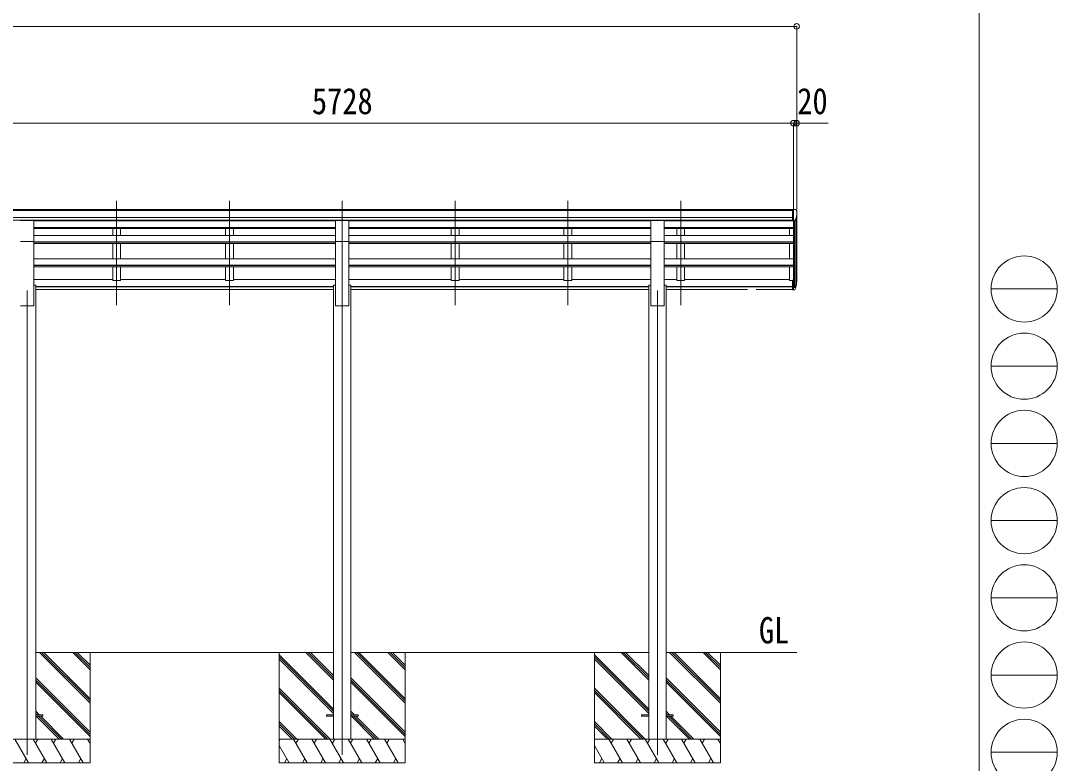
# Model space of a CAD drawing. Units: millimetres at full size, sheet at 1:35. Extents: x -9783 to 9892, y -6828 to 6752.
# Drawn here: x 3313 to 9892, y -4273 to 439 of the extents above; entities that cross this region are included whole.
import ezdxf
from ezdxf.enums import TextEntityAlignment as Align

# ---------------------------------------------------------------- set-up
doc = ezdxf.new("R2010")
doc.units = ezdxf.units.MM
doc.header["$LTSCALE"] = 35
doc.header["$PDMODE"] = 32
doc.header["$PDSIZE"] = 35
for name, color, linetype, lineweight in [('0-0_0', 7, 'Continuous', 9), ('0-1_本体', 4, 'Continuous', 9), ('0-2_部品', 7, 'Continuous', 9), ('0-8_PARTS2', 2, 'Continuous', 9), ('0-A_寸法', 6, 'Continuous', 9), ('F-0_240', 7, 'Continuous', 9)]:
    doc.layers.add(name, color=color, linetype=linetype, lineweight=lineweight)
doc.styles.add('ＭＳ ゴシック', font='')
doc.styles.get('ＭＳ ゴシック').set_extended_font_data('MS Gothic')

msp = doc.modelspace()

# ---------------------------------------------------------------- linework, layer by layer
at = {"layer": '0-0_0'}
for p, q in [((5298.87, -3569.07), (3408.87, -3569.07)), ((3753.87, -3891.53), (3431.41, -3569.07)), ((3753.87, -3877.39), (3445.55, -3569.07)), ((3753.87, -3863.25), (3459.69, -3569.07)), ((3753.87, -3679.4), (3643.54, -3569.07)), ((3753.87, -3665.26), (3657.68, -3569.07)), ((3753.87, -3651.12), (3671.83, -3569.07)), ((3753.87, -3569.07), (3753.87, -4269.07)), ((4953.87, -3569.07), (4953.87, -4269.07)), ((5298.87, -3928.75), (4953.87, -3583.75)), ((5298.87, -3942.89), (4953.87, -3597.89)), ((5298.87, -3957.03), (4953.87, -3612.04)), ((5298.87, -3744.9), (5123.04, -3569.07)), ((5298.87, -3730.76), (5137.18, -3569.07)), ((5298.87, -3716.62), (5151.33, -3569.07)), ((7298.87, -3569.07), (5408.87, -3569.07)), ((5753.87, -3891.53), (5431.41, -3569.07)), ((5753.87, -3877.39), (5445.55, -3569.07)), ((5753.87, -3863.25), (5459.69, -3569.07)), ((5753.87, -3679.4), (5643.54, -3569.07)), ((5753.87, -3665.26), (5657.68, -3569.07)), ((5753.87, -3651.12), (5671.83, -3569.07)), ((5753.87, -3569.07), (5753.87, -4269.07)), ((6953.87, -3569.07), (6953.87, -4269.07)), ((7298.87, -3928.75), (6953.87, -3583.75)), ((7298.87, -3942.89), (6953.87, -3597.89)), ((7298.87, -3957.03), (6953.87, -3612.04)), ((7298.87, -3744.9), (7123.04, -3569.07)), ((7298.87, -3730.76), (7137.18, -3569.07)), ((7298.87, -3716.62), (7151.33, -3569.07)), ((8237.87, -3569.07), (7408.87, -3569.07)), ((7753.87, -3891.53), (7431.41, -3569.07)), ((7753.87, -3877.39), (7445.55, -3569.07)), ((7753.87, -3863.25), (7459.69, -3569.07)), ((7753.87, -3679.4), (7643.54, -3569.07)), ((7753.87, -3665.26), (7657.68, -3569.07)), ((7753.87, -3651.12), (7671.83, -3569.07)), ((7753.87, -3569.07), (7753.87, -4269.07)), ((3753.87, -4075.38), (3408.87, -3730.38)), ((3753.87, -4089.52), (3408.87, -3744.53)), ((5753.87, -4075.38), (5408.87, -3730.38)), ((5753.87, -4089.52), (5408.87, -3744.53)), ((7753.87, -4075.38), (7408.87, -3730.38)), ((7753.87, -4089.52), (7408.87, -3744.53)), ((3753.87, -4103.67), (3408.87, -3758.67)), ((5277.06, -4119.07), (4953.87, -3795.88)), ((5262.92, -4119.07), (4953.87, -3810.03)), ((5753.87, -4103.67), (5408.87, -3758.67)), ((7277.06, -4119.07), (6953.87, -3795.88)), ((7262.92, -4119.07), (6953.87, -3810.03)), ((7753.87, -4103.67), (7408.87, -3758.67)), ((5248.78, -4119.07), (4953.87, -3824.17)), ((7248.78, -4119.07), (6953.87, -3824.17)), ((3430.93, -3964.57), (3408.87, -3942.51)), ((5430.93, -3964.57), (5408.87, -3942.51)), ((7430.93, -3964.57), (7408.87, -3942.51)), ((3416.79, -3964.57), (3408.87, -3956.66)), ((3557.15, -4119.07), (3411.65, -3973.57)), ((3571.29, -4119.07), (3425.79, -3973.57)), ((3585.43, -4119.07), (3439.93, -3973.57)), ((5064.93, -4119.07), (4953.87, -4008.01)), ((5416.79, -3964.57), (5408.87, -3956.66)), ((5557.15, -4119.07), (5411.65, -3973.57)), ((5571.29, -4119.07), (5425.79, -3973.57)), ((5585.43, -4119.07), (5439.93, -3973.57)), ((7064.93, -4119.07), (6953.87, -4008.01)), ((7416.79, -3964.57), (7408.87, -3956.66)), ((7557.15, -4119.07), (7411.65, -3973.57)), ((7571.29, -4119.07), (7425.79, -3973.57)), ((7585.43, -4119.07), (7439.93, -3973.57)), ((5050.79, -4119.07), (4953.87, -4022.16)), ((5036.65, -4119.07), (4953.87, -4036.3)), ((7050.79, -4119.07), (6953.87, -4022.16)), ((7036.65, -4119.07), (6953.87, -4036.3)), ((2953.87, -4119.07), (3753.87, -4119.07)), ((3362.72, -4269.07), (3276.11, -4119.07)), ((3478.19, -4269.07), (3391.58, -4119.07)), ((3406.58, -4145.05), (3421.59, -4119.07)), ((3593.66, -4269.07), (3507.05, -4119.07)), ((3522.05, -4145.06), (3537.06, -4119.07)), ((3709.13, -4269.07), (3622.52, -4119.07)), ((3637.52, -4145.05), (3652.52, -4119.07)), ((3753.87, -4146.58), (3737.99, -4119.07)), ((4953.87, -4119.07), (5753.87, -4119.07)), ((4959.7, -4119.07), (4953.87, -4129.17)), ((5131.78, -4269.07), (5045.17, -4119.07)), ((5075.17, -4119.07), (5060.17, -4145.05)), ((5247.25, -4269.07), (5160.64, -4119.07)), ((5175.64, -4145.05), (5190.64, -4119.07)), ((5362.72, -4269.07), (5276.11, -4119.07)), ((5291.11, -4145.05), (5306.12, -4119.07)), ((5478.19, -4269.07), (5391.58, -4119.07)), ((5406.58, -4145.05), (5421.59, -4119.07)), ((5593.66, -4269.07), (5507.05, -4119.07)), ((5522.05, -4145.06), (5537.06, -4119.07)), ((5709.13, -4269.07), (5622.52, -4119.07)), ((5637.52, -4145.05), (5652.52, -4119.07)), ((5753.87, -4146.58), (5737.99, -4119.07)), ((6953.87, -4119.07), (7753.87, -4119.07)), ((6959.7, -4119.07), (6953.87, -4129.17)), ((7131.78, -4269.07), (7045.17, -4119.07)), ((7075.17, -4119.07), (7060.17, -4145.05)), ((7247.25, -4269.07), (7160.64, -4119.07)), ((7175.64, -4145.05), (7190.64, -4119.07)), ((7362.72, -4269.07), (7276.11, -4119.07)), ((7291.11, -4145.05), (7306.12, -4119.07)), ((7478.19, -4269.07), (7391.58, -4119.07)), ((7406.58, -4145.05), (7421.59, -4119.07)), ((7593.66, -4269.07), (7507.05, -4119.07)), ((7522.05, -4145.06), (7537.06, -4119.07)), ((7709.13, -4269.07), (7622.52, -4119.07)), ((7637.52, -4145.05), (7652.52, -4119.07)), ((7753.87, -4146.58), (7737.99, -4119.07)), ((5016.31, -4269.07), (4953.87, -4160.93)), ((7016.31, -4269.07), (6953.87, -4160.93)), ((3753.87, -4269.07), (2953.87, -4269.07)), ((3347.72, -4243.09), (3332.72, -4269.07)), ((3463.19, -4243.09), (3448.19, -4269.07)), ((3578.66, -4243.09), (3563.66, -4269.07)), ((3694.13, -4243.09), (3679.13, -4269.07)), ((5753.87, -4269.07), (4953.87, -4269.07)), ((5001.31, -4243.09), (4986.31, -4269.07)), ((5116.78, -4243.09), (5101.78, -4269.07)), ((5232.25, -4243.09), (5217.25, -4269.07)), ((5347.72, -4243.09), (5332.72, -4269.07)), ((5463.19, -4243.09), (5448.19, -4269.07)), ((5578.66, -4243.09), (5563.66, -4269.07)), ((5694.13, -4243.09), (5679.13, -4269.07)), ((7753.87, -4269.07), (6953.87, -4269.07)), ((7001.31, -4243.09), (6986.31, -4269.07)), ((7116.78, -4243.09), (7101.78, -4269.07)), ((7232.25, -4243.09), (7217.25, -4269.07)), ((7347.72, -4243.09), (7332.72, -4269.07)), ((7463.19, -4243.09), (7448.19, -4269.07)), ((7578.66, -4243.09), (7563.66, -4269.07)), ((7694.13, -4243.09), (7679.13, -4269.07))]:
    msp.add_line(p, q, dxfattribs=at)
at = {"layer": '0-1_本体'}
for p, q in [((8211.37, -759.54), (2496.37, -759.54)), ((8211.37, -764.9), (2496.37, -764.9)), ((8211.37, -808.42), (2496.37, -808.42)), ((8211.37, -826.09), (2496.37, -826.09)), ((5311.37, -828.46), (3396.37, -828.46)), ((5311.37, -831.42), (3396.37, -831.42)), ((3896.87, -828.46), (3896.87, -831.42)), ((3946.87, -828.46), (3946.87, -831.42)), ((4612.87, -828.46), (4612.87, -831.42)), ((4662.87, -828.46), (4662.87, -831.42)), ((7311.37, -828.46), (5396.37, -828.46)), ((7311.37, -831.42), (5396.37, -831.42)), ((6044.87, -828.46), (6044.87, -831.42)), ((6094.87, -828.46), (6094.87, -831.42)), ((6760.87, -828.46), (6760.87, -831.42)), ((6810.87, -828.46), (6810.87, -831.42)), ((7396.37, -828.46), (8211.37, -828.46)), ((8217.87, -831.42), (7396.37, -831.42)), ((7476.87, -828.46), (7476.87, -831.42)), ((7526.87, -828.46), (7526.87, -831.42)), ((8217.87, -829.92), (8217.87, -1207.64)), ((8223.87, -830.45), (8223.87, -1252.07)), ((8233.59, -815.09), (8233.59, -1234.07)), ((8237.87, -1209.81), (8237.87, -796.29)), ((5311.37, -873.37), (3396.37, -873.37)), ((5311.37, -875.07), (3396.37, -875.07)), ((5311.37, -878.85), (3396.37, -878.85)), ((3896.87, -878.85), (3896.87, -924.28)), ((3946.87, -878.85), (3946.87, -924.28)), ((4612.87, -878.85), (4612.87, -924.28)), ((4662.87, -878.85), (4662.87, -924.28)), ((7311.37, -873.37), (5396.37, -873.37)), ((7311.37, -875.07), (5396.37, -875.07)), ((7311.37, -878.85), (5396.37, -878.85)), ((6044.87, -878.85), (6044.87, -924.28)), ((6094.87, -878.85), (6094.87, -924.28)), ((6760.87, -878.85), (6760.87, -924.28)), ((6810.87, -878.85), (6810.87, -924.28)), ((8217.87, -873.37), (7396.37, -873.37)), ((8217.87, -875.07), (7396.37, -875.07)), ((8217.87, -878.85), (7396.37, -878.85)), ((7476.87, -878.85), (7476.87, -924.28)), ((7526.87, -878.85), (7526.87, -924.28)), ((8192.87, -924.28), (8192.87, -878.85)), ((5311.37, -924.28), (3396.37, -924.28)), ((3396.37, -1369.07), (3396.37, -962.12)), ((5311.37, -964.86), (3396.37, -964.86)), ((5311.37, -966.55), (3396.37, -966.55)), ((5311.37, -973.42), (3396.37, -973.42)), ((3896.87, -973.42), (3896.87, -1072.52)), ((3946.87, -973.42), (3946.87, -1072.52)), ((4612.87, -973.42), (4612.87, -1072.52)), ((4662.87, -973.42), (4662.87, -1072.52)), ((5311.37, -1369.07), (5311.37, -962.12)), ((7311.37, -924.28), (5396.37, -924.28)), ((5396.37, -1369.07), (5396.37, -962.12)), ((7311.37, -964.86), (5396.37, -964.86)), ((7311.37, -966.55), (5396.37, -966.55)), ((7311.37, -973.42), (5396.37, -973.42)), ((6044.87, -973.42), (6044.87, -1072.52)), ((6094.87, -973.42), (6094.87, -1072.52)), ((6760.87, -973.42), (6760.87, -1072.52)), ((6810.87, -973.42), (6810.87, -1072.52)), ((7311.37, -1369.07), (7311.37, -962.12)), ((8217.87, -924.28), (7396.37, -924.28)), ((7396.37, -1369.07), (7396.37, -962.12)), ((8217.87, -964.86), (7396.37, -964.86)), ((8217.87, -966.55), (7396.37, -966.55)), ((8217.87, -973.42), (7396.37, -973.42)), ((7476.87, -973.42), (7476.87, -1072.52)), ((7526.87, -973.42), (7526.87, -1072.52)), ((8192.87, -1072.52), (8192.87, -973.42)), ((5311.37, -1072.52), (3396.37, -1072.52)), ((5311.37, -1111.66), (3396.37, -1111.66)), ((5311.37, -1113.33), (3396.37, -1113.33)), ((7311.37, -1072.52), (5396.37, -1072.52)), ((7311.37, -1111.66), (5396.37, -1111.66)), ((7311.37, -1113.33), (5396.37, -1113.33)), ((8217.87, -1072.52), (7396.37, -1072.52)), ((8217.87, -1111.66), (7396.37, -1111.66)), ((8217.87, -1113.33), (7396.37, -1113.33)), ((5311.37, -1122.97), (3396.37, -1122.97)), ((3946.87, -1122.97), (3946.87, -1208.47)), ((4662.87, -1122.97), (4662.87, -1208.47)), ((7311.37, -1122.97), (5396.37, -1122.97)), ((6094.87, -1122.97), (6094.87, -1208.47)), ((6810.87, -1122.97), (6810.87, -1208.47)), ((8217.87, -1122.97), (7396.37, -1122.97)), ((7526.87, -1122.97), (7526.87, -1208.47)), ((8192.87, -1208.47), (8192.87, -1122.97)), ((3896.87, -1203.25), (3396.37, -1203.25)), ((3408.87, -1239.07), (3396.37, -1239.07)), ((3408.87, -1239.07), (3408.87, -4119.07)), ((5298.87, -1247.56), (3408.87, -1247.56)), ((5298.87, -1248.94), (3408.87, -1248.94)), ((4612.87, -1203.25), (3946.87, -1203.25)), ((5311.37, -1203.67), (4662.87, -1203.67)), ((5298.87, -1239.07), (5298.87, -4119.07)), ((5311.37, -1239.07), (5298.87, -1239.07)), ((6044.87, -1203.25), (5396.37, -1203.25)), ((5408.87, -1239.07), (5396.37, -1239.07)), ((5408.87, -1239.07), (5408.87, -4119.07)), ((7298.87, -1247.56), (5408.87, -1247.56)), ((7298.87, -1248.94), (5408.87, -1248.94)), ((6760.87, -1203.25), (6094.87, -1203.25)), ((7311.37, -1203.25), (6810.87, -1203.25)), ((7298.87, -1239.07), (7298.87, -4119.07)), ((7311.37, -1239.07), (7298.87, -1239.07)), ((7476.87, -1203.25), (7396.37, -1203.25)), ((7408.87, -1239.07), (7396.37, -1239.07)), ((7408.87, -1239.07), (7408.87, -4119.07)), ((8211.37, -1247.56), (7408.87, -1247.56)), ((8211.37, -1248.94), (7408.87, -1248.94)), ((8192.87, -1203.25), (7526.87, -1203.25)), ((8211.37, -1208.47), (8192.87, -1208.47)), ((5298.87, -1266.12), (3408.87, -1266.12)), ((7298.87, -1266.12), (5408.87, -1266.12)), ((7925.87, -1266.12), (7408.87, -1266.12)), ((8211.37, -1266.12), (7979.87, -1266.12)), ((3396.37, -1369.07), (3311.37, -1369.07)), ((5396.37, -1369.07), (5311.37, -1369.07)), ((7396.37, -1369.07), (7311.37, -1369.07))]:
    msp.add_line(p, q, dxfattribs=at)
for points in [[(3896.87, -1122.97), (3896.87, -1208.47), (3946.87, -1208.47)], [(4612.87, -1122.97), (4612.87, -1208.47), (4662.87, -1208.47)], [(6044.87, -1122.97), (6044.87, -1208.47), (6094.87, -1208.47)], [(6760.87, -1122.97), (6760.87, -1208.47), (6810.87, -1208.47)], [(7476.87, -1122.97), (7476.87, -1208.47), (7526.87, -1208.47)]]:
    msp.add_lwpolyline(points, dxfattribs=at)
at = {"layer": '0-2_部品'}
for p, q in [((8211.37, -757.93), (8201.37, -758.02)), ((8201.37, -760.12), (8201.37, -758.02)), ((8211.37, -829.92), (8211.37, -757.93)), ((8229.87, -757.93), (8211.37, -757.93)), ((8217.87, -830.92), (8217.87, -757.93)), ((8229.87, -757.93), (8232.2, -758.08)), ((8232.96, -758.5), (8237.03, -764.31)), ((8239.87, -767.3), (8239.87, -767.93)), ((3396.37, -827.96), (3311.37, -827.96)), ((3396.37, -962.11), (3396.37, -827.96)), ((5396.37, -827.96), (5311.37, -827.96)), ((5311.37, -962.11), (5311.37, -827.96)), ((5396.37, -962.11), (5396.37, -827.96)), ((7396.37, -827.96), (7311.37, -827.96)), ((7311.37, -962.11), (7311.37, -827.96)), ((7396.37, -962.11), (7396.37, -827.96)), ((8211.37, -829.92), (8217.87, -829.92)), ((8217.87, -830.92), (8223.08, -830.6)), ((8225.5, -829.1), (8234.77, -813.04)), ((3396.37, -962.11), (3311.37, -962.11)), ((5396.37, -962.11), (5311.37, -962.11)), ((7396.37, -962.11), (7311.37, -962.11)), ((8211.37, -1207.63), (8211.37, -1268.69)), ((8211.37, -1207.63), (8217.87, -1207.63)), ((8211.37, -1245.94), (8217.87, -1245.94)), ((8217.87, -1207.63), (8217.87, -1269.51)), ((8224.31, -1251.59), (8234.06, -1233.18)), ((8235.48, -1233.67), (8225.32, -1252.84)), ((8211.37, -1251.34), (8217.87, -1251.34)), ((8211.37, -1268.69), (8217.87, -1268.69)), ((8217.87, -1252.34), (8223.01, -1252.34)), ((8217.87, -1254.34), (8222.72, -1254.34)), ((8217.87, -1269.51), (8222.72, -1269.51)), ((8232.89, -1250.53), (8225.32, -1268.01))]:
    msp.add_line(p, q, dxfattribs=at)
at = {"layer": '0-2_部品', "color": 4}
for p, q in [((3408.87, -3964.57), (3453.87, -3964.57)), ((3408.87, -3973.57), (3453.87, -3973.57)), ((3453.87, -3964.57), (3453.87, -3973.57)), ((5253.87, -3964.57), (5253.87, -3973.57)), ((5253.87, -3964.57), (5298.87, -3964.57)), ((5253.87, -3973.57), (5298.87, -3973.57)), ((5408.87, -3964.57), (5453.87, -3964.57)), ((5408.87, -3973.57), (5453.87, -3973.57)), ((5453.87, -3964.57), (5453.87, -3973.57)), ((7253.87, -3964.57), (7253.87, -3973.57)), ((7253.87, -3964.57), (7298.87, -3964.57)), ((7253.87, -3973.57), (7298.87, -3973.57)), ((7408.87, -3964.57), (7453.87, -3964.57)), ((7408.87, -3973.57), (7453.87, -3973.57)), ((7453.87, -3964.57), (7453.87, -3973.57))]:
    msp.add_line(p, q, dxfattribs=at)
at = {"layer": '0-2_部品'}
for centre, radius, start, end in [((8232.14, -759.07), 1, 35, 86.5), ((8037.87, -767.93), 202, 347.09739, 0), ((8236.87, -767.3), 3, 0, 87), ((8222.9, -827.6), 3, 273.5, 330), ((8104.65, -1214.45), 133.22, 344.28698, 356.72013), ((8149.92, -1207.22), 88.05, 342.78929, 2.77608), ((8149.21, -1211.5), 89.07, 345.58812, 5.50424), ((8222.72, -1251.34), 3, 270, 330), ((8222.72, -1266.51), 3, 270, 330), ((8223.01, -1250.84), 1.5, 270, 330)]:
    msp.add_arc(centre, radius, start, end, dxfattribs=at)
at = {"layer": '0-8_PARTS2'}
for p, q in [((3921.87, -1366.73), (3921.87, -704.2)), ((4637.87, -1366.73), (4637.87, -704.2)), ((5353.87, -1366.73), (5353.87, -704.2)), ((6069.87, -1366.73), (6069.87, -704.2)), ((6785.87, -1366.73), (6785.87, -704.2)), ((7501.87, -1366.73), (7501.87, -704.2)), ((3353.87, -1272.93), (3353.87, -4219.07)), ((5353.87, -1272.93), (5353.87, -4219.07)), ((7353.87, -1272.93), (7353.87, -4219.07))]:
    msp.add_line(p, q, dxfattribs=at)
at = {"layer": '0-A_寸法'}
for p, q in [((-3258.13, 403.26), (8237.87, 403.26)), ((8237.87, 403.26), (8237.87, -210.89)), ((8217.87, -210.89), (2489.87, -210.89)), ((8217.87, -210.89), (8217.87, -756.52)), ((8217.87, -210.89), (8217.87, -756.52)), ((8217.87, -210.89), (8237.87, -210.89)), ((8237.87, -210.89), (8237.87, -756.52)), ((8237.87, -210.89), (8437.87, -210.89))]:
    msp.add_line(p, q, dxfattribs=at)
for p in [(8237.87, 403.26), (8217.87, -210.89), (8217.87, -210.89), (8237.87, -210.89)]:
    msp.add_point(p, dxfattribs=at)
at = {"layer": 'F-0_240', "color": 5}
msp.add_line((9396.97, 6751.9), (9396.97, -6828.1), dxfattribs=at)
at = {"layer": 'F-0_240', "color": 4}
for p, q in [((9471.77, -1263.1), (9891.77, -1263.1)), ((9471.77, -1753.1), (9891.77, -1753.1)), ((9471.77, -2243.1), (9891.77, -2243.1)), ((9471.77, -2733.1), (9891.77, -2733.1)), ((9471.77, -3223.1), (9891.77, -3223.1)), ((9471.77, -3713.1), (9891.77, -3713.1)), ((9471.77, -4203.1), (9891.77, -4203.1))]:
    msp.add_line(p, q, dxfattribs=at)
for centre in [(9681.77, -1263.1), (9681.77, -1753.1), (9681.77, -2243.1), (9681.77, -2733.1), (9681.77, -3223.1), (9681.77, -3713.1), (9681.77, -4203.1)]:
    msp.add_circle(centre, 210, dxfattribs=at)

# ---------------------------------------------------------------- texts
at = {"layer": '0-0_0', "style": 'ＭＳ ゴシック', "width": 0.85}
msp.add_text('GL', height=166.8, dxfattribs=at).set_placement((7998.13, -3562.13), align=Align.BOTTOM_LEFT)
at = {"layer": '0-A_寸法', "color": 7, "style": 'ＭＳ ゴシック', "width": 0.85}
for s, p in [('5728', (5161.37, -203.89)), ('20', (8241.62, -203.89))]:
    msp.add_text(s, height=166.8, dxfattribs=at).set_placement(p, align=Align.BOTTOM_LEFT)

doc.saveas('drawing.dxf')
